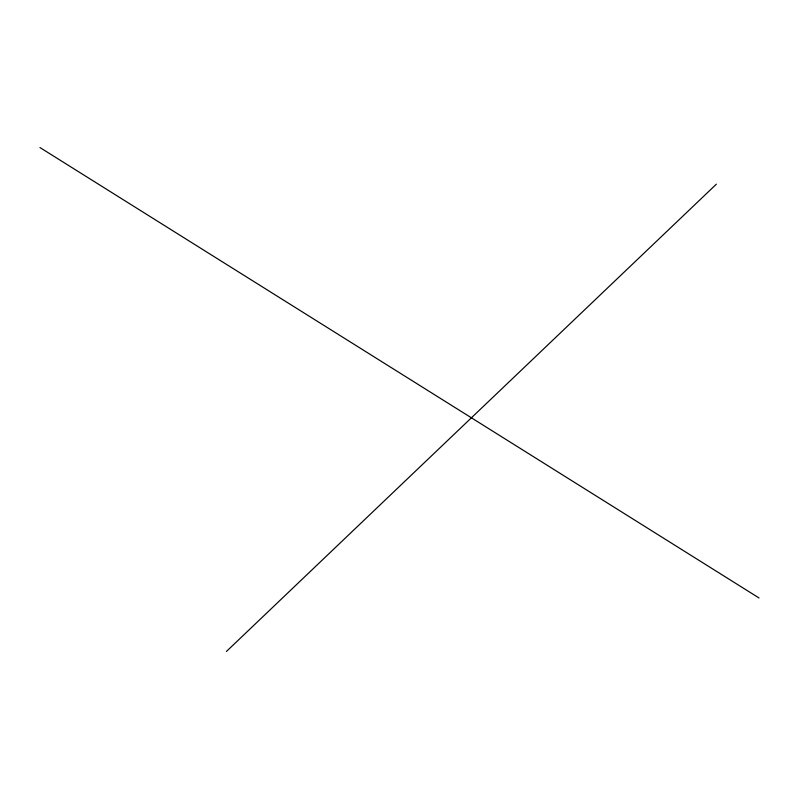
<?xml version="1.0" encoding="UTF-8"?>
<svg xmlns="http://www.w3.org/2000/svg" width="799" height="799" viewBox="0 0 799 799"><rect width="100%" height="100%" fill="white"/><g stroke="black" fill="none" stroke-linecap="round" stroke-linejoin="round"><path stroke-width="1.2" d="M226.437 651.455L716.383 184.16M39.95 147.545L759.05 597.982"/></g></svg>
